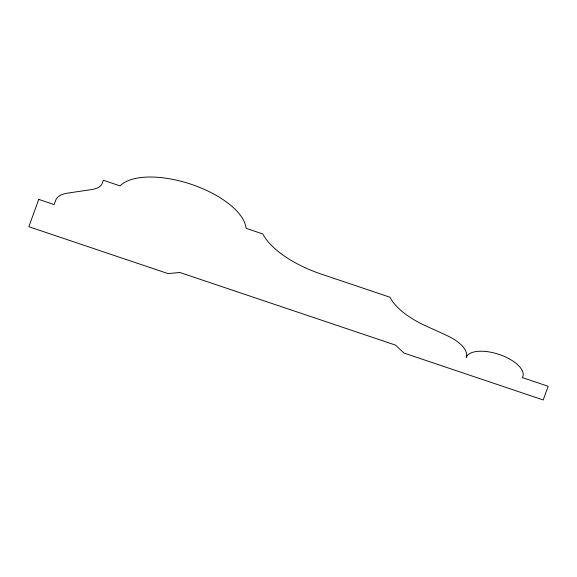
<?xml version="1.0" encoding="UTF-8"?>
<svg xmlns="http://www.w3.org/2000/svg" width="577" height="577" viewBox="0 0 577 577"><rect width="100%" height="100%" fill="white"/><g stroke="black" fill="none" stroke-linecap="round" stroke-linejoin="round"><path stroke-width="0.87" d="M38.731 199.39L28.85 226.725L168.001 273.592L179.937 272.503L395.418 345.068L404.059 353.088L543.209 399.955L548.15 386.28L522.43 377.625L522.841 376.485A29.853 13.321 18.3 0 0 499.083 354.422A29.853 13.321 18.3 0 0 466.266 357.43A33.567 14.98 18.3 0 0 446.605 335.388L425.696 325.846A63.658 28.403 18.3 0 1 389.937 297.22L318.987 273.325A76.236 34.014 18.3 0 1 262.795 233.959L246.062 228.319A67.848 30.271 18.3 0 0 191.297 184.323A67.848 30.271 18.3 0 0 120.066 185.888L103.341 180.255L102.439 182.736A32.557 14.526 18.3 0 1 91.548 189.588L67.74 193.1A36.387 16.235 18.3 0 0 55.68 200.37L54.159 204.583L38.731 199.39"/></g></svg>
